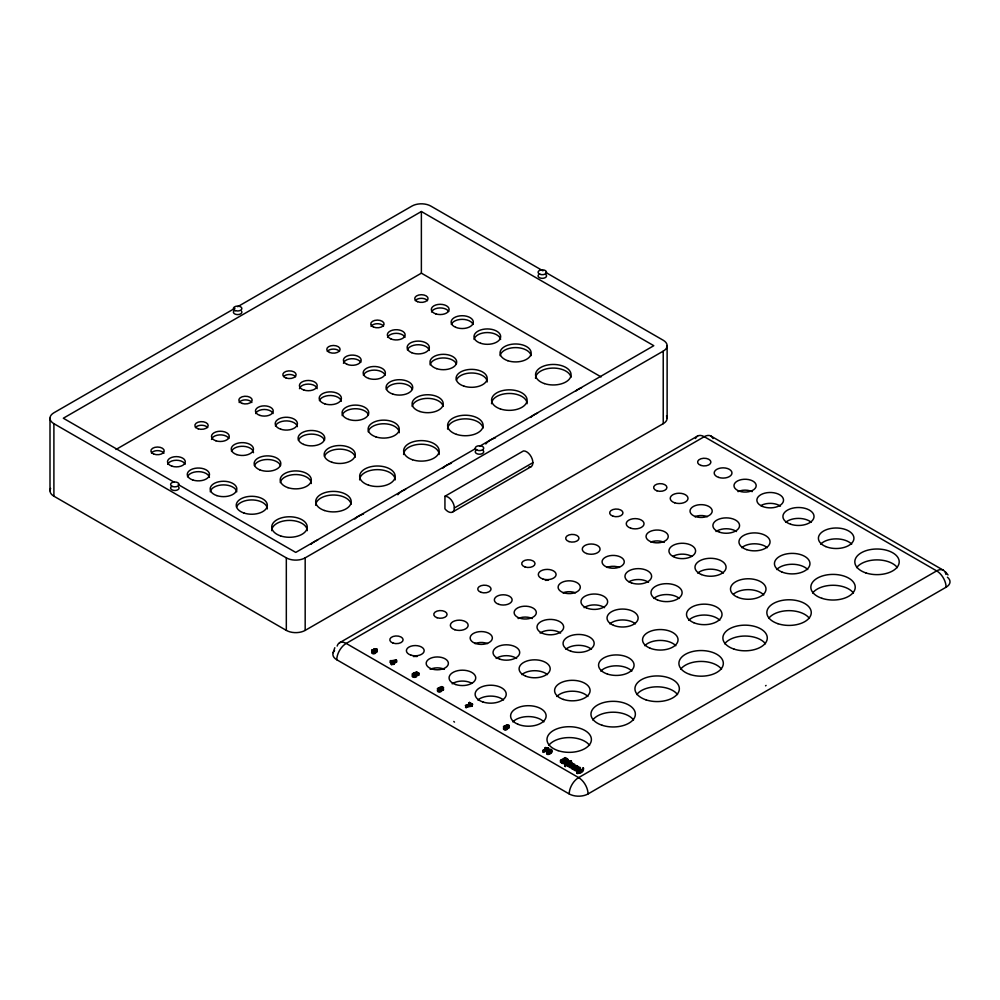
<?xml version="1.0" encoding="UTF-8"?>
<svg xmlns="http://www.w3.org/2000/svg" width="1000" height="1000" viewBox="0 0 1000 1000"><rect width="100%" height="100%" fill="white"/><g stroke="black" fill="none" stroke-linecap="round" stroke-linejoin="round"><path stroke-width="1.5" d="M50 490.763L50 418.225M506.5 727.35L507.675 728.138L508.488 727.237M572.05 763.8L569.4 765.475L569.4 767.288L573.888 766.438M572.025 765.662L569.4 767.288M577.525 768.775L574.875 770.45L574.875 768.637L579.362 767.788M333.125 652.65L334.812 647.725M579.65 773.225A7.05 4.062 0 0 0 583.425 769.887L583.5 768.088L582.825 768.363A7.562 4.363 0 0 1 582.025 769.412A7.475 4.312 0 0 1 580.962 770.175A8.387 4.85 0 0 1 576.9 771.388L577.325 771.65A8.387 4.838 0 0 0 579.538 771.287M576.9 773.2A8.387 4.85 0 0 0 581 772.013A7.475 4.312 0 0 0 582.013 771.225A7.562 4.363 0 0 0 582.812 770.225L583.088 767.837M567.038 760.037L564.4 761.425L561.688 760.375L561.688 762.188L563.025 762.95L566.237 762.6M372.475 650.263L372.475 652.075L371.825 649.963L372.325 651.225L373.725 651.538L374.562 650.35L376.975 650.288L377.312 649.275L374.15 648.7L374.625 650.9A1.262 0.725 0 0 1 376.525 650.825A1.262 0.725 0 0 1 376.4 651.925A1.262 0.725 0 0 1 374.525 651.7M573.9 765.175L571.425 766.637L571.425 768.45L572 768.787L572 766.975L574.338 765.612A1.7 0.975 0 0 0 574.8 764.463A1.7 0.975 0 0 0 572.888 763.962M573.962 766.938L573.562 765.4M579.425 768.3L576.9 769.8L577.325 773.462A8.387 4.838 0 0 0 579.538 773.1M579.388 770.15L579.087 768.538M546.562 752.588C546.087 757.125 554.263 752.513 551.925 750.075C550.812 747.55 543.112 751.587 547.6 752.738C552.837 752.487 550.337 749.513 546.663 752.5M440.025 688.688L437.525 690.275A2 1.15 0 0 0 437.638 691.213L437.75 691.338A2.512 1.45 0 0 0 438.062 691.55M372.475 652.075C371.925 655.312 376.887 652.188 373.95 650.062L374.525 649.8A1.262 0.725 0 0 0 376.4 650.113A1.262 0.725 0 0 0 376.525 649.013A1.262 0.725 0 0 0 374.625 649.087L374.15 648.7M440.5 689.513A1.925 1.113 0 0 0 439.513 689.5L439.513 687.675L442.738 687.625A1.625 0.938 0 0 1 442.45 688.125L443.088 690.263L443.438 688.075A1.688 0.975 0 0 0 443.363 687.337L442.337 686.737A1.938 1.125 0 0 0 441.675 686.625L437.525 688.462A2.05 1.188 0 0 0 437.413 688.888L437.425 689.025A2 1.15 0 0 0 437.638 689.4L437.75 689.525A2.512 1.45 0 0 0 438.062 689.737M443.088 690.263L443.438 689.887A1.688 0.975 0 0 0 443.363 689.15L442.537 688.625M577.1 767.35C578.188 765.512 574.375 766.587 573.425 767.8L572.85 767.463L573.425 769.613L577.1 767.35L577.1 769.163M234.963 308.263L53.9 412.788A13.325 7.688 0 0 0 53.9 423.675L53.9 496.2L286.325 630.388A13.325 7.688 0 0 0 305.175 630.388L663.225 423.675A13.325 7.688 0 0 0 666.5 415.9M237.662 306.7L411.962 206.062A13.325 7.688 0 0 1 430.8 206.062L542.962 270.825M479.5 446.325L653.8 345.7L421.375 211.513L63.325 418.225L174.137 482.2M116.025 449.462L421.375 273.163L601.1 376.925M475.45 448.663L295.75 552.413L178.188 484.538M53.9 423.675L286.325 557.863A13.325 7.688 0 0 0 305.175 557.863L663.225 351.138A13.325 7.688 0 0 0 663.225 340.25L545.662 272.375M532.875 462.663L454.35 507.987A8.888 5.125 60 0 1 444.938 508.837L444.938 496.275L523.45 450.938A8.888 5.125 60 0 1 532.25 459.137A8.888 5.125 60 0 1 528.913 467.113M452.512 512.062L531.038 466.725M339.538 642.763L697.588 436.037M390.363 660.8L392.4 661.988L392.4 663.8L390.363 662.613L390.363 660.8L396.562 660.25L396.562 662.062L393.512 663.825L394.15 664.188L393.512 662.013L396.562 660.25M390.363 662.613L390.887 660.5M394.15 664.188L391.275 664.45L391.275 662.638L392.4 661.988M395.062 662.262L391.463 662.638L391.463 660.825L392.938 661.675L395.062 660.45L395.062 662.262L392.938 663.487L391.275 662.638M394.15 662.375L391.85 662.962L391.85 664.775M391.275 664.45L392.4 663.8M418.4 673.575L418.95 673.25L418.4 675.387L416.525 674.3L415 674.887L415 673.062L416.525 672.487L418.4 673.575L418.4 675.387M469.487 702.425L468.938 704.562L469.487 702.425L472.537 704.188L472.088 706.25A10.275 5.925 0 0 0 467.65 707.05A8.975 5.188 0 0 0 466.1 707.638L465.5 705.487A9.375 5.412 0 0 1 471.25 704.125L471.238 705.888A9.375 5.412 0 0 0 465.525 707.312M467.65 705.238A10.275 5.925 0 0 1 472.088 704.438L472.537 704.188M548.05 747.712A4.112 2.375 0 0 1 545.525 747.537L544.938 749.712M543.112 750.288L546.788 748.162L546.788 749.975L543.112 752.1L543.112 750.288L548.413 747.9L548.413 749.712L543.112 752.1M560.513 760.337L562.2 761.312L562.2 763.125L560.513 762.15L560.513 760.337L565.212 757.613L566.838 758.55A4.175 2.413 0 0 1 568.125 759.638M561.688 760.375L565.288 758.3L566.275 758.875A2.825 1.638 0 0 1 567.35 760.025M560.513 762.15L565.212 759.438L566.838 760.362L566.838 758.55M561.688 762.188L562.362 761.8M562.812 761.538L565.288 760.113L566.275 760.688A2.825 1.638 0 0 1 567.35 761.838M571.512 765.1L567.375 766.112L567.375 764.3L570.788 762.337L571.3 764.438L570.788 762.337M567.375 764.3L572.05 763.662M567.375 766.112L571.3 764.438M569.4 765.475L573.888 764.625M571.425 768.45L576.775 765.788L576.775 767.613L572.85 769.275M574.875 770.45L577.5 769.6M576.9 769.8L579.812 768.775A1.7 0.975 0 0 0 580.05 767.438A1.837 1.062 0 0 0 578.263 767.25A1.587 0.912 0 0 0 577.913 766.363A1.587 0.912 0 0 0 576.337 766.15M579.05 770.375L576.9 771.612L577.475 771.95L577.475 770.138M334.55 650.575A13.325 7.688 0 0 0 336.775 659.75L569.2 793.938A13.325 7.688 0 0 0 588.038 793.938L946.1 587.212A13.325 7.688 0 0 0 947.4 577.2M439.513 687.675L439.6 687.625A1.925 1.113 0 0 1 440.5 687.7A1.975 1.137 0 0 1 441.538 688.15A1.8 1.037 0 0 1 441.812 688.562A2.125 1.225 0 0 1 441.825 688.913A1.988 1.15 0 0 1 441.662 689.25L441.15 689.663A2.212 1.275 0 0 1 437.987 689.788M439.513 689.488L440.7 688.975M373.95 651.875L374.625 649.087M577.7 769.5L579.188 769.488M548.375 749.688L548.413 747.9M413.125 675.612A1.487 0.862 0 0 0 413.875 676.875A1.487 0.862 0 0 0 415.85 676.175A1.487 0.862 0 0 0 414.212 675.212L413.738 673.037L416.613 671.9L418.95 673.25M413.738 674.85L416.613 673.713L418.95 675.062M374.15 650.512L373.95 650.062M549.138 749.963L550.837 749.862L551.013 750.85A8.363 4.825 0 0 1 549.025 752.013L547.25 752.212L547.038 751.2A7.925 4.575 0 0 1 549.163 749.975M549.138 751.775L550.5 751.562M440.625 688.512L441.675 688.438A1.938 1.125 0 0 1 442.125 688.5M571.487 762.962C569.913 758.962 573.025 763.037 570.5 763.125A7.438 4.3 0 0 0 567.438 764.188M571.487 761.15L570.5 761.312A7.438 4.3 0 0 0 567.438 762.375M391.463 660.825L395.062 660.45M441.475 688.863L442.75 689.5A1.625 0.938 0 0 1 442.45 689.938M375.675 650.537C380.163 650.863 373.537 654.7 375.675 650.537A2.013 1.163 0 0 1 373.338 651.95A2.013 1.163 0 0 1 372.1 650.088M412.65 673.55L413.3 675.675L412.65 673.55A2.175 1.262 0 0 0 412.438 674.887A2.175 1.262 0 0 0 414.513 675.525A2.263 1.3 0 0 0 416.825 674.375A2.263 1.3 0 0 0 415.05 672.95M710.913 436.037L943.337 570.225M468.938 702.75L471.238 704.075M396.562 662.062L396.087 659.975M465.5 705.487L466.1 705.825A8.975 5.188 0 0 1 467.612 705.212M565.312 766.525L564.9 764.475L565.312 766.525A8.387 4.85 0 0 1 567.4 764.163M413.738 673.037L414.212 673.388A1.487 0.862 0 0 1 415.85 674.362A1.487 0.862 0 0 1 413.875 675.062A1.487 0.862 0 0 1 413.125 673.8M577.525 768.637L575.2 768.587L575.2 766.775M945.312 571.663L948.025 574.95M551.175 751.912L551.013 752.663A8.363 4.825 0 0 1 549.025 753.825L547.25 754.025L547.038 753.012A7.925 4.575 0 0 1 549.163 751.8M667.125 345.7L667.125 418.225M663.225 351.138L663.225 423.675M579.812 768.775L579.812 770.6A1.7 0.975 0 0 0 580.288 769.438A1.7 0.975 0 0 0 578.362 768.95M578.263 767.25L578.263 769.062A1.587 0.912 0 0 0 578.062 768.275M577.438 767.825L577.438 769.638M577.325 771.65L577.325 773.462M576.263 765.5L576.3 767.887M575.45 768.962L575.45 770.775M574.338 765.612L574.338 767.425A1.7 0.975 0 0 0 574.575 766.087A1.837 1.062 0 0 0 572.775 765.9A1.587 0.912 0 0 0 572.737 765.25M573.425 767.8L573.425 769.613M572.775 765.9L572.775 764.087A1.587 0.912 0 0 0 572.438 763.2A1.587 0.912 0 0 0 570.862 762.987M571.962 764.663L571.962 766.475M571.613 764.188L571.613 766M569.975 765.8L569.975 767.613M569.725 763.612L569.725 765.425M567.95 764.638L567.95 766.45M566.275 758.875L566.275 760.688M565.212 757.613L565.288 760.113M562.688 760.95L562.688 762.775M545.5 747.575L545.5 749.388A4.112 2.375 0 0 0 548.05 749.525M543.688 750.625L543.688 752.438M505.938 725.888L505.938 727.7A1.975 1.137 0 0 0 503.475 728.625A1.975 1.137 0 0 0 505.6 729.875A1.975 1.137 0 0 0 507.362 728.45M472.088 704.438L472.088 706.25M466.1 705.825L466.1 707.638M421.375 211.513L421.375 273.163M416.613 671.9L416.613 673.713M416.525 672.487L416.525 674.3M414.212 673.388L414.212 675.2M393.512 662.013L393.625 664.5M392.938 661.675L392.987 664.125M305.175 557.863L305.175 630.388M286.325 557.863L286.325 630.388M375.588 652.25A2.013 1.163 0 0 1 373.338 653.763A2.013 1.163 0 0 1 372.1 651.9M546.788 748.162A5.075 2.925 0 0 1 544.95 747.887M546.788 749.975A5.075 2.925 0 0 1 545.975 749.912M505.838 725.888A1.688 0.975 0 0 1 507.413 724.762A1.688 0.975 0 0 1 509.188 725.775A1.688 0.975 0 0 1 507.25 726.688L507.262 728.462A1.688 0.975 0 0 0 509.075 727.9A1.688 0.975 0 0 0 508.462 726.75M507.362 726.625A1.975 1.137 0 0 1 505.6 728.062A1.975 1.137 0 0 1 503.475 726.812A1.975 1.137 0 0 1 505.975 725.812M505.838 727.7A1.688 0.975 0 0 1 505.95 727.175M506.925 726.637A1.688 0.975 0 0 1 507.912 726.6M441.287 689.788A1.975 1.137 0 0 1 441.538 689.963A1.8 1.037 0 0 1 441.812 690.375A2.125 1.225 0 0 1 441.825 690.725A1.988 1.15 0 0 1 441.662 691.062L441.15 691.475A2.212 1.275 0 0 1 437.987 691.6M440.8 690.15A1.475 0.85 0 0 1 439.888 691.475A1.475 0.85 0 0 1 438.162 690.462A1.475 0.85 0 0 1 440.475 689.963M412.587 675.337A2.175 1.262 0 0 0 412.438 676.7A2.175 1.262 0 0 0 414.513 677.337A2.263 1.3 0 0 0 416.825 676.2A2.263 1.3 0 0 0 415.05 674.762M567.888 759.675A3.562 2.05 0 0 1 565.975 761.663A3.562 2.05 0 0 1 562.062 761.425M567.888 761.488A3.562 2.05 0 0 1 565.975 763.475A3.562 2.05 0 0 1 562.062 763.238M566.8 760.4A4.175 2.413 0 0 1 568.125 761.45M583.425 768.075A7.05 4.062 0 0 1 579.65 771.413M576.337 767.962A1.587 0.912 0 0 1 577.463 768M570.862 764.8A1.587 0.912 0 0 1 571.487 764.762M564.65 764.45A7.35 4.237 0 0 1 571.062 760.825M564.65 766.263A7.35 4.237 0 0 1 571.062 762.638M565.363 764.712A8.387 4.85 0 0 1 567.4 762.35M337.137 646.075A13.325 7.688 60 0 1 346.2 643.425L704.25 436.7A13.325 7.688 -60 0 1 713.025 438.55M336.775 659.75A13.325 7.688 -60 0 1 346.2 643.425L578.625 777.613A13.325 7.688 60 0 1 588.038 793.938M695.487 438.525A13.325 7.688 60 0 1 704.25 436.7L936.675 570.887A13.325 7.688 -60 0 1 945.938 574.438M946.1 587.212A13.325 7.688 60 0 0 936.675 570.887L578.625 777.613A13.325 7.688 -60 0 0 569.2 793.938M737.962 491.625A11.1 6.412 0 0 1 752.2 491.625M760.788 505.613A13.325 7.688 0 0 1 780.438 506.125M785.662 522.288A15.55 8.975 0 0 1 811.287 522.288M820.638 544.15A17.763 10.263 0 0 1 836.162 538.875A17.763 10.263 0 0 1 851.7 544.15M856.612 567.612A22.212 12.825 0 0 1 877 559.888A22.212 12.825 0 0 1 897.375 567.612M694.825 516.65A11.1 6.412 0 0 1 707.4 516.65M716.012 531.512A13.325 7.688 0 0 1 736.475 531.512M741.7 547.675A15.55 8.975 0 0 1 767.312 547.675M776.663 569.538A17.763 10.263 0 0 1 792.2 564.263A17.763 10.263 0 0 1 807.738 569.538M812.65 593A22.212 12.825 0 0 1 833.025 585.275A22.212 12.825 0 0 1 853.413 593M650.85 542.038A11.1 6.412 0 0 1 664.25 542.4M672.85 556.388A13.325 7.688 0 0 1 691.688 556.388M697.725 573.062A15.55 8.975 0 0 1 723.35 573.062M733.587 594.087A17.763 10.263 0 0 1 763.763 594.925M768.675 618.387A22.212 12.825 0 0 1 789.05 610.65A22.212 12.825 0 0 1 809.438 618.387M606.875 567.425A11.1 6.412 0 0 1 619.462 567.425M628.875 581.775A13.325 7.688 0 0 1 648.525 582.288M653.75 598.45A15.55 8.975 0 0 1 679.375 598.45M688.713 620.312A17.763 10.263 0 0 1 704.25 615.037A17.763 10.263 0 0 1 719.788 620.312M724.7 643.775A22.212 12.825 0 0 1 745.088 636.038A22.212 12.825 0 0 1 765.462 643.775M562.9 592.812A11.1 6.412 0 0 1 575.487 592.812M545.388 580.375A8.888 5.125 0 0 1 548.125 580.3M584.087 607.663A13.325 7.688 0 0 1 604.55 607.663M609.775 623.837A15.55 8.975 0 0 1 635.4 623.837M644.75 645.7A17.763 10.263 0 0 1 660.275 640.425A17.763 10.263 0 0 1 675.812 645.7M680.725 669.163A22.212 12.825 0 0 1 701.112 661.425A22.212 12.825 0 0 1 721.5 669.163M518.112 618.55A11.1 6.412 0 0 1 532.337 618.55M540.125 633.05A13.325 7.688 0 0 1 560.588 633.05M565.812 649.225A15.55 8.975 0 0 1 591.425 649.225M600.775 671.087A17.763 10.263 0 0 1 616.312 665.812A17.763 10.263 0 0 1 631.85 671.087M636.763 694.55A22.212 12.825 0 0 1 657.138 686.812A22.212 12.825 0 0 1 677.525 694.55M474.963 643.587A11.1 6.412 0 0 1 487.55 643.587M496.15 658.438A13.325 7.688 0 0 1 516.613 658.438M521.838 674.6A15.55 8.975 0 0 1 547.463 674.6M556.8 696.475A17.763 10.263 0 0 1 572.337 691.2A17.763 10.263 0 0 1 587.875 696.475M592.788 719.938A22.212 12.825 0 0 1 613.162 712.2A22.212 12.825 0 0 1 633.55 719.938M430.163 669.325A11.1 6.412 0 0 1 444.4 669.325M413.475 656.538A8.888 5.125 0 0 1 417.113 656.538M452.175 683.825A13.325 7.688 0 0 1 471.825 683.312M477.863 699.987A15.55 8.975 0 0 1 503.488 699.987M512.825 721.862A17.763 10.263 0 0 1 528.362 716.575A17.763 10.263 0 0 1 543.9 721.862M548.812 745.325A22.212 12.825 0 0 1 569.2 737.588A22.212 12.825 0 0 1 589.575 745.325M454.5 722.087A4.225 2.438 0 0 1 453.812 721.45M766.05 685.413A4.225 2.438 0 0 1 765.55 685.825M444.938 496.275A8.888 5.125 60 0 1 454.35 507.987M53.9 496.2A13.325 7.688 0 0 1 50.625 488.425M415.262 300.65A6.662 3.85 0 0 1 421.375 298.325A6.662 3.85 0 0 1 427.5 300.65M451.337 324.438A11.1 6.412 0 0 1 462.212 319.337A11.1 6.412 0 0 1 473.075 324.438M431.525 312A8.888 5.125 0 0 1 439.775 307.938A8.888 5.125 0 0 1 448.688 311.5M474.087 339.462A13.325 7.688 0 0 1 487.337 332.562A13.325 7.688 0 0 1 500.588 339.462M500.138 355.65A15.55 8.975 0 0 1 515.6 347.6A15.55 8.975 0 0 1 531.075 355.65M535.525 378.338A17.763 10.263 0 0 1 552.375 368.088A17.763 10.263 0 0 1 570.962 377.275M575.825 391.012A22.212 12.825 0 0 1 581.538 387.713M371.062 326.4A6.662 3.85 0 0 1 377.075 323.725A6.662 3.85 0 0 1 383.525 326.037M407.375 349.825A11.1 6.412 0 0 1 418.812 344.738A11.1 6.412 0 0 1 429.288 350.475M387.562 337.388A8.888 5.125 0 0 1 396.25 333.312A8.888 5.125 0 0 1 404.95 337.388M430.112 364.85A13.325 7.688 0 0 1 442.688 357.962A13.325 7.688 0 0 1 456.413 364.062M456.413 380.125A15.55 8.975 0 0 1 473.237 373.038A15.55 8.975 0 0 1 487.175 381.962M491.562 403.725A17.763 10.263 0 0 1 509.325 393.462A17.763 10.263 0 0 1 527.087 403.725M530.737 417.45A22.212 12.825 0 0 1 537.575 413.1M327.325 351.425A6.662 3.85 0 0 1 333.438 349.1A6.662 3.85 0 0 1 339.55 351.425M363.4 375.213A11.1 6.412 0 0 1 374.263 370.112A11.1 6.412 0 0 1 385.138 375.213M343.45 363.3A8.888 5.125 0 0 1 351.375 358.725A8.888 5.125 0 0 1 360.75 362.275M386.35 389.45A13.325 7.688 0 0 1 399.4 383.338A13.325 7.688 0 0 1 412.438 389.45M412.2 406.425A15.55 8.975 0 0 1 427.663 398.375A15.55 8.975 0 0 1 443.125 406.425M447.587 429.113A17.763 10.263 0 0 1 464.438 418.862A17.763 10.263 0 0 1 483.025 428.05M485.8 443.963A22.212 12.825 0 0 1 495.412 437.85M283.637 376.475A6.662 3.85 0 0 1 289.788 374.5A6.662 3.85 0 0 1 295.575 376.812M319.425 400.6A11.1 6.412 0 0 1 330.863 395.513A11.1 6.412 0 0 1 341.337 401.25M299.475 388.688A8.888 5.125 0 0 1 308.312 384.087A8.888 5.125 0 0 1 317.15 388.688M342.175 415.625A13.325 7.688 0 0 1 354.738 408.738A13.325 7.688 0 0 1 368.462 414.837M368.225 431.812A15.55 8.975 0 0 1 384.5 423.775A15.55 8.975 0 0 1 399.237 432.738M403.612 454.5A17.763 10.263 0 0 1 421.375 444.237A17.763 10.263 0 0 1 439.15 454.5M442.788 468.225A22.212 12.825 0 0 1 451.438 463.237M239.15 402.55A6.662 3.85 0 0 1 245.5 399.875A6.662 3.85 0 0 1 251.838 402.55M275.45 425.988A11.1 6.412 0 0 1 286.9 420.9A11.1 6.412 0 0 1 297.375 426.637M255.65 413.55A8.888 5.125 0 0 1 264.337 409.475A8.888 5.125 0 0 1 273.038 413.55M298.412 440.225A13.325 7.688 0 0 1 311.45 434.113A13.325 7.688 0 0 1 324.5 440.225M324.5 456.287A15.55 8.975 0 0 1 340.513 449.162A15.55 8.975 0 0 1 355.188 457.2M359.637 479.888A17.763 10.263 0 0 1 377.413 469.625A17.763 10.263 0 0 1 395.175 479.888M397.863 494.738A22.212 12.825 0 0 1 405.65 489.263M195.413 427.587A6.662 3.85 0 0 1 201.525 425.262A6.662 3.85 0 0 1 207.638 427.587M231.488 451.375A11.1 6.412 0 0 1 243.5 446.312A11.1 6.412 0 0 1 253.463 452.688M211.525 439.462A8.888 5.125 0 0 1 219.462 434.888A8.888 5.125 0 0 1 228.837 438.438M254.438 465.613A13.325 7.688 0 0 1 267.475 459.5A13.325 7.688 0 0 1 280.525 465.613M280.287 482.587A15.55 8.975 0 0 1 296.55 474.55A15.55 8.975 0 0 1 311.3 483.512M315.675 505.275A17.763 10.263 0 0 1 332.525 495.025A17.763 10.263 0 0 1 351.112 504.212M354.85 519A22.212 12.825 0 0 1 363.488 514M151.438 452.975A6.662 3.85 0 0 1 157.887 450.65A6.662 3.85 0 0 1 163.9 453.325M187.512 476.763A11.1 6.412 0 0 1 198.95 471.662A11.1 6.412 0 0 1 209.425 477.413M167.7 464.325A8.888 5.125 0 0 1 176.4 460.25A8.888 5.125 0 0 1 185.087 464.325M210.25 491.788A13.325 7.688 0 0 1 223.512 484.888A13.325 7.688 0 0 1 236.762 491.788M236.562 507.062A15.55 8.975 0 0 1 253.375 499.975A15.55 8.975 0 0 1 267.325 508.9M271.7 530.662A17.763 10.263 0 0 1 289.462 520.4A17.763 10.263 0 0 1 307.238 530.662M310.875 544.388A22.212 12.825 0 0 1 317.712 540.037M482.562 450.1A4.225 2.438 0 0 1 482.388 453.55A4.225 2.438 0 0 1 476.413 453.45A4.225 2.438 0 0 1 476.575 450M178.525 486.85A4.225 2.438 0 0 1 177.362 490A4.225 2.438 0 0 1 171.812 489.75A4.225 2.438 0 0 1 171.488 486.55M241.525 311.188A4.225 2.438 0 0 1 239.812 314.237A4.225 2.438 0 0 1 234.35 313.675A4.225 2.438 0 0 1 234.562 310.475M545.375 274.2A4.225 2.438 0 0 1 545.6 277.413A4.225 2.438 0 0 1 540.125 277.975A4.225 2.438 0 0 1 538.413 274.925M508.625 725.725L506.475 725.625L508.612 725.812M504.65 727.625A1.375 0.8 0 0 0 506.763 727A1.375 0.8 0 0 0 504.762 726.25A1.375 0.8 0 0 0 504.65 727.625M504.65 729.438A1.375 0.8 0 0 0 506.763 728.812A1.375 0.8 0 0 0 504.762 728.062A1.375 0.8 0 0 0 504.65 729.438M438.812 689.55A1.475 0.85 0 0 0 441.062 688.863A1.475 0.85 0 0 0 438.913 688.075A1.475 0.85 0 0 0 438.812 689.55M700.925 465.425A6.662 3.85 0 0 0 710.913 462.088A6.662 3.85 0 0 0 700.925 458.762A6.662 3.85 0 0 0 700.925 465.425M739.525 491.213A11.1 6.412 0 0 0 756.188 485.662A11.1 6.412 0 0 0 739.525 480.112A11.1 6.412 0 0 0 739.525 491.213M718.65 477.413A8.888 5.125 0 0 0 731.975 472.975A8.888 5.125 0 0 0 718.65 468.525A8.888 5.125 0 0 0 718.65 477.413M762.387 506.4A13.325 7.688 0 0 0 783.462 500.962A13.325 7.688 0 0 0 764.775 493.15A13.325 7.688 0 0 0 762.387 506.4M790.7 524.263A15.55 8.975 0 0 0 814.025 516.487A15.55 8.975 0 0 0 790.7 508.713A15.55 8.975 0 0 0 790.7 524.263M825.738 546.562A17.763 10.263 0 0 0 853.838 539.312A17.763 10.263 0 0 0 828.925 528.888A17.763 10.263 0 0 0 825.738 546.562M865.9 572.925A22.212 12.825 0 0 0 899.212 561.825A22.212 12.825 0 0 0 865.9 550.725A22.212 12.825 0 0 0 865.9 572.925M656.95 490.812A6.662 3.85 0 0 0 666.938 487.475A6.662 3.85 0 0 0 656.95 484.15A6.662 3.85 0 0 0 656.95 490.812M695.562 516.6A11.1 6.412 0 0 0 712.212 511.05A11.1 6.412 0 0 0 695.562 505.5A11.1 6.412 0 0 0 695.562 516.6M674.688 502.8A8.888 5.125 0 0 0 688.012 498.363A8.888 5.125 0 0 0 674.688 493.913A8.888 5.125 0 0 0 674.688 502.8M719.575 532.225A13.325 7.688 0 0 0 739.562 525.562A13.325 7.688 0 0 0 719.575 518.9A13.325 7.688 0 0 0 719.575 532.225M746.737 549.65A15.55 8.975 0 0 0 770.05 541.875A15.55 8.975 0 0 0 746.737 534.1A15.55 8.975 0 0 0 746.737 549.65M781.775 571.95A17.763 10.263 0 0 0 809.862 564.7A17.763 10.263 0 0 0 784.95 554.275A17.763 10.263 0 0 0 781.775 571.95M821.925 598.312A22.212 12.825 0 0 0 855.238 587.212A22.212 12.825 0 0 0 821.925 576.112A22.212 12.825 0 0 0 821.925 598.312M612.975 516.2A6.662 3.85 0 0 0 622.975 512.863A6.662 3.85 0 0 0 612.975 509.538A6.662 3.85 0 0 0 612.975 516.2M651.587 541.987A11.1 6.412 0 0 0 668.25 536.438A11.1 6.412 0 0 0 651.587 530.887A11.1 6.412 0 0 0 651.587 541.987M630.712 528.188A8.888 5.125 0 0 0 644.038 523.75A8.888 5.125 0 0 0 630.712 519.3A8.888 5.125 0 0 0 630.712 528.188M674.45 557.175A13.325 7.688 0 0 0 695.525 551.737A13.325 7.688 0 0 0 676.838 543.925A13.325 7.688 0 0 0 674.45 557.175M701.413 574.538A15.55 8.975 0 0 0 726 568.188A15.55 8.975 0 0 0 704.188 559.075A15.55 8.975 0 0 0 701.413 574.538M737.8 597.325A17.763 10.263 0 0 0 765.9 590.087A17.763 10.263 0 0 0 740.975 579.663A17.763 10.263 0 0 0 737.8 597.325M777.95 623.7A22.212 12.825 0 0 0 811.263 612.6A22.212 12.825 0 0 0 777.95 601.487A22.212 12.825 0 0 0 777.95 623.7M569 541.587A6.662 3.85 0 0 0 579 538.25A6.662 3.85 0 0 0 569 534.925A6.662 3.85 0 0 0 569 541.587M607.612 567.375A11.1 6.412 0 0 0 624.275 561.825A11.1 6.412 0 0 0 607.612 556.275A11.1 6.412 0 0 0 607.612 567.375M586.737 553.575A8.888 5.125 0 0 0 600.062 549.125A8.888 5.125 0 0 0 586.737 544.688A8.888 5.125 0 0 0 586.737 553.575M631.638 582.987A13.325 7.688 0 0 0 651.625 576.325A13.325 7.688 0 0 0 631.638 569.663A13.325 7.688 0 0 0 631.638 582.987M657.438 599.925A15.55 8.975 0 0 0 682.025 593.575A15.55 8.975 0 0 0 660.225 584.45A15.55 8.975 0 0 0 657.438 599.925M693.825 622.712A17.763 10.263 0 0 0 721.925 615.475A17.763 10.263 0 0 0 697 605.05A17.763 10.263 0 0 0 693.825 622.712M733.975 649.087A22.212 12.825 0 0 0 767.288 637.987A22.212 12.825 0 0 0 733.975 626.875A22.212 12.825 0 0 0 733.975 649.087M525.037 566.975A6.662 3.85 0 0 0 535.025 563.638A6.662 3.85 0 0 0 525.037 560.3A6.662 3.85 0 0 0 525.037 566.975M563.65 592.762A11.1 6.412 0 0 0 580.3 587.212A11.1 6.412 0 0 0 563.65 581.663A11.1 6.412 0 0 0 563.65 592.762M542.775 578.962A8.888 5.125 0 0 0 556.1 574.513A8.888 5.125 0 0 0 542.775 570.075A8.888 5.125 0 0 0 542.775 578.962M586.5 607.95A13.325 7.688 0 0 0 607.575 602.513A13.325 7.688 0 0 0 588.888 594.688A13.325 7.688 0 0 0 586.5 607.95M613.462 625.3A15.55 8.975 0 0 0 638.05 618.962A15.55 8.975 0 0 0 616.25 609.837A15.55 8.975 0 0 0 613.462 625.3M649.85 648.1A17.763 10.263 0 0 0 677.95 640.863A17.763 10.263 0 0 0 653.037 630.438A17.763 10.263 0 0 0 649.85 648.1M690.013 674.475A22.212 12.825 0 0 0 723.325 663.375A22.212 12.825 0 0 0 690.013 652.262A22.212 12.825 0 0 0 690.013 674.475M481.062 592.35A6.662 3.85 0 0 0 491.062 589.025A6.662 3.85 0 0 0 481.062 585.688A6.662 3.85 0 0 0 481.062 592.35M519.675 618.15A11.1 6.412 0 0 0 536.325 612.6A11.1 6.412 0 0 0 519.675 607.05A11.1 6.412 0 0 0 519.675 618.15M498.8 604.35A8.888 5.125 0 0 0 512.125 599.9A8.888 5.125 0 0 0 498.8 595.462A8.888 5.125 0 0 0 498.8 604.35M542.537 633.337A13.325 7.688 0 0 0 563.6 627.9A13.325 7.688 0 0 0 544.913 620.075A13.325 7.688 0 0 0 542.537 633.337M570.85 651.2A15.55 8.975 0 0 0 594.163 643.425A15.55 8.975 0 0 0 570.85 635.65A15.55 8.975 0 0 0 570.85 651.2M607.425 674.062A17.763 10.263 0 0 0 634.075 665.188A17.763 10.263 0 0 0 607.425 656.3A17.763 10.263 0 0 0 607.425 674.062M646.038 699.862A22.212 12.825 0 0 0 679.35 688.763A22.212 12.825 0 0 0 646.038 677.65A22.212 12.825 0 0 0 646.038 699.862M437.088 617.737A6.662 3.85 0 0 0 447.088 614.412A6.662 3.85 0 0 0 437.088 611.075A6.662 3.85 0 0 0 437.088 617.737M474.738 643.175A11.1 6.412 0 0 0 492.3 638.65A11.1 6.412 0 0 0 476.725 632.125A11.1 6.412 0 0 0 474.738 643.175M454.825 629.738A8.888 5.125 0 0 0 468.15 625.288A8.888 5.125 0 0 0 454.825 620.85A8.888 5.125 0 0 0 454.825 629.738M499.712 659.15A13.325 7.688 0 0 0 519.7 652.487A13.325 7.688 0 0 0 499.712 645.825A13.325 7.688 0 0 0 499.712 659.15M525.525 676.075A15.55 8.975 0 0 0 550.112 669.737A15.55 8.975 0 0 0 528.3 660.612A15.55 8.975 0 0 0 525.525 676.075M563.45 699.45A17.763 10.263 0 0 0 590.1 690.575A17.763 10.263 0 0 0 563.45 681.688A17.763 10.263 0 0 0 563.45 699.45M602.062 725.25A22.212 12.825 0 0 0 635.375 714.15A22.212 12.825 0 0 0 602.062 703.037A22.212 12.825 0 0 0 602.062 725.25M393.125 643.125A6.662 3.85 0 0 0 403.113 639.8A6.662 3.85 0 0 0 393.125 636.462A6.662 3.85 0 0 0 393.125 643.125M430.763 668.562A11.1 6.412 0 0 0 448.325 664.038A11.1 6.412 0 0 0 432.75 657.513A11.1 6.412 0 0 0 430.763 668.562M410.85 655.125A8.888 5.125 0 0 0 424.175 650.675A8.888 5.125 0 0 0 410.85 646.237A8.888 5.125 0 0 0 410.85 655.125M455.75 684.538A13.325 7.688 0 0 0 475.737 677.875A13.325 7.688 0 0 0 455.75 671.213A13.325 7.688 0 0 0 455.75 684.538M482.9 701.975A15.55 8.975 0 0 0 506.225 694.2A15.55 8.975 0 0 0 482.9 686.425A15.55 8.975 0 0 0 482.9 701.975M517.938 724.262A17.763 10.263 0 0 0 546.038 717.013A17.763 10.263 0 0 0 521.112 706.587A17.763 10.263 0 0 0 517.938 724.262M558.088 750.638A22.212 12.825 0 0 0 591.4 739.538A22.212 12.825 0 0 0 558.088 728.425A22.212 12.825 0 0 0 558.088 750.638M539.85 274.237A4.225 2.438 0 0 0 546.512 272.488A4.225 2.438 0 0 0 540.55 270.038A4.225 2.438 0 0 0 539.85 274.237M235.512 310.637A4.225 2.438 0 0 0 241.863 308.538A4.225 2.438 0 0 0 235.538 306.4A4.225 2.438 0 0 0 235.512 310.637M172.7 486.525A4.225 2.438 0 0 0 179.05 484.425A4.225 2.438 0 0 0 172.725 482.3A4.225 2.438 0 0 0 172.7 486.525M477.025 450.138A4.225 2.438 0 0 0 483.688 448.387A4.225 2.438 0 0 0 477.738 445.925A4.225 2.438 0 0 0 477.025 450.138M417.475 301.663A6.662 3.85 0 0 0 428.013 298.95A6.662 3.85 0 0 0 418.663 295.038A6.662 3.85 0 0 0 417.475 301.663M455.7 327.312A11.1 6.412 0 0 0 473.263 322.788A11.1 6.412 0 0 0 457.688 316.275A11.1 6.412 0 0 0 455.7 327.312M435.788 313.875A8.888 5.125 0 0 0 449.113 309.425A8.888 5.125 0 0 0 435.788 304.988A8.888 5.125 0 0 0 435.788 313.875M480.675 343.288A13.325 7.688 0 0 0 500.662 336.625A13.325 7.688 0 0 0 480.675 329.963A13.325 7.688 0 0 0 480.675 343.288M507.837 360.725A15.55 8.975 0 0 0 531.15 352.95A15.55 8.975 0 0 0 507.837 345.175A15.55 8.975 0 0 0 507.837 360.725M544.412 383.587A17.763 10.263 0 0 0 571.062 374.712A17.763 10.263 0 0 0 544.412 365.825A17.763 10.263 0 0 0 544.412 383.587M373.5 327.05A6.662 3.85 0 0 0 384.038 324.338A6.662 3.85 0 0 0 374.688 320.425A6.662 3.85 0 0 0 373.5 327.05M411.725 352.7A11.1 6.412 0 0 0 429.288 348.175A11.1 6.412 0 0 0 413.713 341.65A11.1 6.412 0 0 0 411.725 352.7M391.037 338.975A8.888 5.125 0 0 0 405.087 335.35A8.888 5.125 0 0 0 392.625 330.138A8.888 5.125 0 0 0 391.037 338.975M436.7 368.675A13.325 7.688 0 0 0 456.688 362.013A13.325 7.688 0 0 0 436.7 355.35A13.325 7.688 0 0 0 436.7 368.675M463.862 386.112A15.55 8.975 0 0 0 487.175 378.338A15.55 8.975 0 0 0 463.862 370.562A15.55 8.975 0 0 0 463.862 386.112M500.438 408.975A17.763 10.263 0 0 0 527.087 400.1A17.763 10.263 0 0 0 500.438 391.213A17.763 10.263 0 0 0 500.438 408.975M329.525 352.438A6.662 3.85 0 0 0 340.062 349.725A6.662 3.85 0 0 0 330.725 345.812A6.662 3.85 0 0 0 329.525 352.438M368.713 378.45A11.1 6.412 0 0 0 385.375 372.9A11.1 6.412 0 0 0 368.713 367.35A11.1 6.412 0 0 0 368.713 378.45M347.075 364.35A8.888 5.125 0 0 0 361.112 360.737A8.888 5.125 0 0 0 348.663 355.525A8.888 5.125 0 0 0 347.075 364.35M392.738 394.062A13.325 7.688 0 0 0 412.725 387.4A13.325 7.688 0 0 0 392.738 380.737A13.325 7.688 0 0 0 392.738 394.062M419.888 411.5A15.55 8.975 0 0 0 443.212 403.725A15.55 8.975 0 0 0 419.888 395.95A15.55 8.975 0 0 0 419.888 411.5M456.475 434.363A17.763 10.263 0 0 0 483.125 425.487A17.763 10.263 0 0 0 456.475 416.6A17.763 10.263 0 0 0 456.475 434.363M286.137 378.038A6.662 3.85 0 0 0 296.125 374.712A6.662 3.85 0 0 0 286.137 371.375A6.662 3.85 0 0 0 286.137 378.038M324.75 403.837A11.1 6.412 0 0 0 341.4 398.288A11.1 6.412 0 0 0 324.75 392.725A11.1 6.412 0 0 0 324.75 403.837M303.875 390.037A8.888 5.125 0 0 0 317.2 385.588A8.888 5.125 0 0 0 303.875 381.15A8.888 5.125 0 0 0 303.875 390.037M348.762 419.45A13.325 7.688 0 0 0 368.75 412.788A13.325 7.688 0 0 0 348.762 406.125A13.325 7.688 0 0 0 348.762 419.45M375.913 436.887A15.55 8.975 0 0 0 399.237 429.113A15.55 8.975 0 0 0 375.913 421.337A15.55 8.975 0 0 0 375.913 436.887M412.5 459.75A17.763 10.263 0 0 0 439.15 450.875A17.763 10.263 0 0 0 412.5 441.987A17.763 10.263 0 0 0 412.5 459.75M242.162 403.425A6.662 3.85 0 0 0 252.162 400.1A6.662 3.85 0 0 0 242.162 396.763A6.662 3.85 0 0 0 242.162 403.425M280.775 429.225A11.1 6.412 0 0 0 297.425 423.675A11.1 6.412 0 0 0 280.775 418.113A11.1 6.412 0 0 0 280.775 429.225M259.9 415.412A8.888 5.125 0 0 0 273.225 410.975A8.888 5.125 0 0 0 259.9 406.538A8.888 5.125 0 0 0 259.9 415.412M303.637 444.412A13.325 7.688 0 0 0 324.7 438.975A13.325 7.688 0 0 0 306.012 431.15A13.325 7.688 0 0 0 303.637 444.412M331.95 462.275A15.55 8.975 0 0 0 355.262 454.5A15.55 8.975 0 0 0 331.95 446.725A15.55 8.975 0 0 0 331.95 462.275M368.525 485.138A17.763 10.263 0 0 0 395.175 476.262A17.763 10.263 0 0 0 368.525 467.375A17.763 10.263 0 0 0 368.525 485.138M198.188 428.812A6.662 3.85 0 0 0 208.188 425.487A6.662 3.85 0 0 0 198.188 422.15A6.662 3.85 0 0 0 198.188 428.812M236.8 454.613A11.1 6.412 0 0 0 253.463 449.062A11.1 6.412 0 0 0 236.8 443.5A11.1 6.412 0 0 0 236.8 454.613M215.925 440.8A8.888 5.125 0 0 0 229.25 436.362A8.888 5.125 0 0 0 215.925 431.925A8.888 5.125 0 0 0 215.925 440.8M259.662 469.787A13.325 7.688 0 0 0 280.738 464.363A13.325 7.688 0 0 0 262.05 456.538A13.325 7.688 0 0 0 259.662 469.787M287.975 487.663A15.55 8.975 0 0 0 311.3 479.888A15.55 8.975 0 0 0 287.975 472.113A15.55 8.975 0 0 0 287.975 487.663M324.55 510.525A17.763 10.263 0 0 0 351.2 501.637A17.763 10.263 0 0 0 324.55 492.762A17.763 10.263 0 0 0 324.55 510.525M153.637 453.988A6.662 3.85 0 0 0 164.175 451.262A6.662 3.85 0 0 0 154.838 447.362A6.662 3.85 0 0 0 153.637 453.988M192.825 480A11.1 6.412 0 0 0 209.488 474.438A11.1 6.412 0 0 0 192.825 468.888A11.1 6.412 0 0 0 192.825 480M171.95 466.188A8.888 5.125 0 0 0 185.275 461.75A8.888 5.125 0 0 0 171.95 457.312A8.888 5.125 0 0 0 171.95 466.188M216.85 495.613A13.325 7.688 0 0 0 236.838 488.95A13.325 7.688 0 0 0 216.85 482.287A13.325 7.688 0 0 0 216.85 495.613M244 513.038A15.55 8.975 0 0 0 267.325 505.275A15.55 8.975 0 0 0 244 497.5A15.55 8.975 0 0 0 244 513.038M280.587 535.913A17.763 10.263 0 0 0 307.238 527.025A17.763 10.263 0 0 0 280.587 518.15A17.763 10.263 0 0 0 280.587 535.913"/></g></svg>
